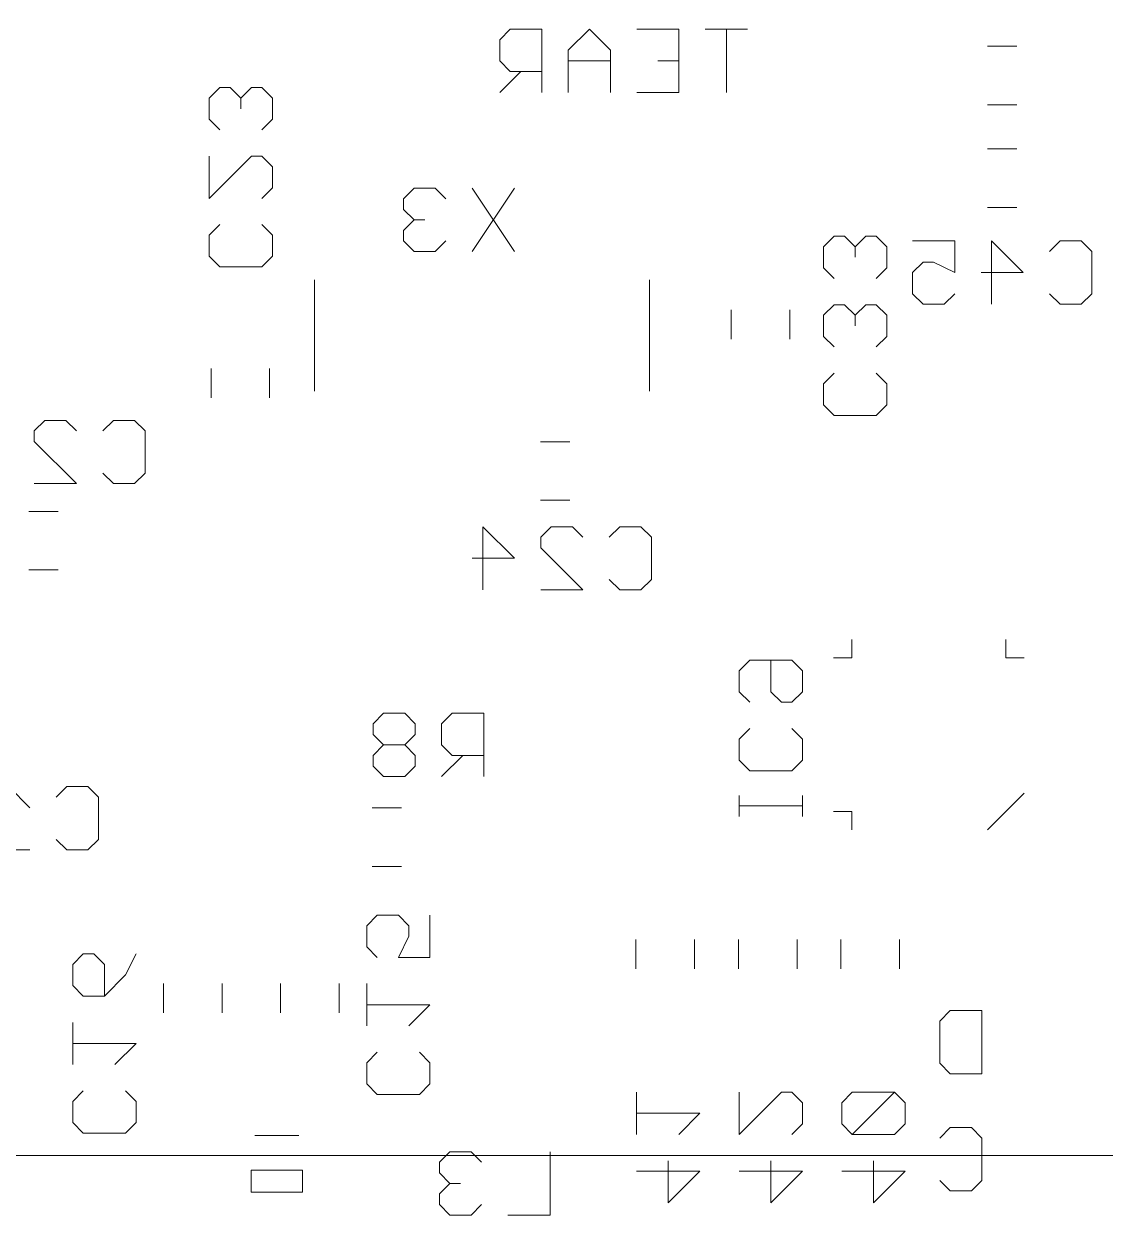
# Model space of a CAD drawing. Header units: millimetres. Extents: x -300 to -177, y 79 to 147.
# Drawn here: x -253.66 to -238.9, y 95.83 to 112.17 of the extents above; entities that cross this region are included whole.
import ezdxf

# ---------------------------------------------------------------- set-up
doc = ezdxf.new("R2010")
doc.units = ezdxf.units.MM
doc.header["$MEASUREMENT"] = 0
doc.layers.add('cut', color=7, linetype='Continuous')
doc.layers.add('reference', color=7, linetype='Continuous')

msp = doc.modelspace()

# ---------------------------------------------------------------- linework, layer by layer
at = {"layer": 'cut', "color": 250, "lineweight": 9}
for points, knots in [([(-197.1254, 145.9896), (-197.1254, 145.9896), (-196.2554, 145.7996), (-196.2554, 145.7996), (-196.2554, 145.7996), (-196.2554, 145.7996), (-195.5054, 145.6396), (-195.5054, 145.6396), (-195.5054, 145.6396), (-195.5054, 145.6396), (-194.3554, 145.3596), (-194.3554, 145.3596), (-194.3554, 145.3596), (-194.3554, 145.3596), (-193.5554, 145.1596), (-193.5554, 145.1596), (-193.5554, 145.1596), (-192.4998, 144.849), (-191.6513, 144.6358), (-190.6654, 144.3496), (-190.6654, 144.3496), (-190.6654, 144.3496), (-189.4954, 143.9796), (-189.4954, 143.9796), (-189.4954, 143.9796), (-189.4954, 143.9796), (-188.5654, 143.6796), (-188.5654, 143.6796), (-188.5654, 143.6796), (-188.5654, 143.6796), (-187.8954, 143.4496), (-187.8954, 143.4496), (-187.8954, 143.4496), (-187.8954, 143.4496), (-187.3354, 143.2596), (-187.3354, 143.2596), (-187.3354, 143.2596), (-186.4341, 142.9285), (-185.1783, 142.4534), (-184.3154, 142.1096), (-184.3154, 142.1096), (-184.3154, 142.1096), (-183.7054, 141.8596), (-183.7054, 141.8596), (-183.7054, 141.8596), (-183.7054, 141.8596), (-182.8354, 141.4896), (-182.8354, 141.4896), (-182.8354, 141.4896), (-182.8354, 141.4896), (-181.8254, 141.0496), (-181.8254, 141.0496), (-181.8254, 141.0496), (-181.8254, 141.0496), (-180.9854, 140.6696), (-180.9854, 140.6696), (-180.9854, 140.6696), (-180.6379, 140.5092), (-178.9287, 139.6762), (-178.9117, 139.6665), (-178.9117, 139.6665), (-177.959, 139.1488), (-177.3314, 138.1622), (-177.3054, 137.0696), (-177.3054, 137.0696), (-177.3054, 137.0696), (-177.3055, 88.4696), (-177.3055, 88.4696), (-177.3055, 88.4696), (-177.3055, 83.499), (-181.3349, 79.4696), (-186.3054, 79.4696), (-186.3054, 79.4696), (-186.3054, 79.4696), (-276.0913, 79.4696), (-276.0913, 79.4696), (-276.0913, 79.4696), (-276.3565, 79.4696), (-276.6108, 79.575), (-276.7984, 79.7625), (-276.7984, 79.7625), (-276.7984, 79.7625), (-276.9125, 79.8767), (-276.9125, 79.8767), (-276.9125, 79.8767), (-277.1001, 80.0642), (-277.3544, 80.1696), (-277.6197, 80.1696), (-277.6197, 80.1696), (-277.6197, 80.1696), (-285.9913, 80.1696), (-285.9913, 80.1696), (-285.9913, 80.1696), (-286.2565, 80.1696), (-286.5108, 80.0642), (-286.6984, 79.8767), (-286.6984, 79.8767), (-286.6984, 79.8767), (-286.8125, 79.7625), (-286.8125, 79.7625), (-286.8125, 79.7625), (-287.0001, 79.575), (-287.2544, 79.4696), (-287.5197, 79.4696), (-287.5197, 79.4696), (-287.5197, 79.4696), (-287.9055, 79.4696), (-287.9055, 79.4696), (-287.9055, 79.4696), (-290.2924, 79.4696), (-292.5816, 80.4178), (-294.2694, 82.1056), (-294.2694, 82.1056), (-295.9572, 83.7935), (-296.9055, 86.0827), (-296.9055, 88.4696), (-296.9055, 88.4696), (-296.9055, 88.4696), (-296.9054, 137.0697), (-296.9054, 137.0697), (-296.9054, 137.0697), (-296.8795, 138.1622), (-296.2519, 139.1554), (-295.2992, 139.6665), (-295.2992, 139.6665), (-294.1017, 140.3089), (-293.8755, 140.3696), (-293.2255, 140.6696), (-293.2255, 140.6696), (-293.2255, 140.6696), (-292.3855, 141.0496), (-292.3855, 141.0496), (-292.3855, 141.0496), (-292.3855, 141.0496), (-291.3755, 141.4896), (-291.3755, 141.4896), (-291.3755, 141.4896), (-291.3755, 141.4896), (-290.5055, 141.8596), (-290.5055, 141.8596), (-290.5055, 141.8596), (-290.5055, 141.8596), (-289.8955, 142.1096), (-289.8955, 142.1096), (-289.8955, 142.1096), (-289.0049, 142.4644), (-287.8148, 142.9145), (-286.8755, 143.2596), (-286.8755, 143.2596), (-286.8755, 143.2596), (-286.3155, 143.4496), (-286.3155, 143.4496), (-286.3155, 143.4496), (-286.3155, 143.4496), (-285.6455, 143.6796), (-285.6455, 143.6796), (-285.6455, 143.6796), (-285.6455, 143.6796), (-284.7155, 143.9796), (-284.7155, 143.9796), (-284.7155, 143.9796), (-284.7155, 143.9796), (-283.5455, 144.3496), (-283.5455, 144.3496), (-283.5455, 144.3496), (-282.5597, 144.6358), (-281.7105, 144.8493), (-280.6555, 145.1596), (-280.6555, 145.1596), (-280.6555, 145.1596), (-279.8555, 145.3596), (-279.8555, 145.3596), (-279.8555, 145.3596), (-279.8555, 145.3596), (-278.7055, 145.6396), (-278.7055, 145.6396), (-278.7055, 145.6396), (-278.7055, 145.6396), (-277.9555, 145.7996), (-277.9555, 145.7996), (-277.9555, 145.7996), (-277.9555, 145.7996), (-277.0855, 145.9896), (-277.0855, 145.9896), (-277.0855, 145.9896), (-276.4395, 146.1317), (-274.7135, 146.4389), (-273.9055, 146.5696), (-273.9055, 146.5696), (-273.9055, 146.5696), (-272.9855, 146.7096), (-272.9855, 146.7096), (-272.9855, 146.7096), (-272.9855, 146.7096), (-272.1055, 146.8396), (-272.1055, 146.8396), (-272.1055, 146.8396), (-272.1055, 146.8396), (-270.9155, 146.9896), (-270.9155, 146.9896), (-270.9155, 146.9896), (-269.7953, 147.1262), (-268.5842, 147.2062), (-267.3855, 147.3296), (-267.3855, 147.3296), (-267.3855, 147.3296), (-266.4855, 147.3896), (-266.4855, 147.3896), (-266.4855, 147.3896), (-266.4855, 147.3896), (-264.9055, 147.4696), (-264.9055, 147.4696), (-264.9055, 147.4696), (-264.9055, 147.4696), (-262.6055, 147.4696), (-262.6055, 147.4696), (-262.6055, 147.4696), (-261.8098, 147.4696), (-261.0467, 147.1535), (-260.4841, 146.5909), (-260.4841, 146.5909), (-259.9215, 146.0283), (-259.6055, 145.2652), (-259.6055, 144.4696), (-259.6055, 144.4696), (-259.6055, 143.9922), (-259.4158, 143.5344), (-259.0782, 143.1968), (-259.0782, 143.1968), (-258.7407, 142.8592), (-258.2828, 142.6696), (-257.8055, 142.6696), (-257.8055, 142.6696), (-257.8055, 142.6696), (-216.4054, 142.6696), (-216.4054, 142.6696), (-216.4054, 142.6696), (-215.4113, 142.6696), (-214.6055, 143.4755), (-214.6054, 144.4696), (-214.6054, 144.4696), (-214.6054, 145.2652), (-214.2894, 146.0283), (-213.7268, 146.5909), (-213.7268, 146.5909), (-213.1642, 147.1535), (-212.4011, 147.4696), (-211.6054, 147.4696), (-211.6054, 147.4696), (-211.6054, 147.4696), (-209.3054, 147.4696), (-209.3054, 147.4696), (-209.3054, 147.4696), (-209.3054, 147.4696), (-207.7254, 147.3896), (-207.7254, 147.3896), (-207.7254, 147.3896), (-207.7254, 147.3896), (-206.8254, 147.3296), (-206.8254, 147.3296), (-206.8254, 147.3296), (-205.6281, 147.2065), (-204.4149, 147.1261), (-203.2954, 146.9896), (-203.2954, 146.9896), (-203.2954, 146.9896), (-202.1054, 146.8396), (-202.1054, 146.8396), (-202.1054, 146.8396), (-202.1054, 146.8396), (-201.2254, 146.7096), (-201.2254, 146.7096), (-201.2254, 146.7096), (-201.2254, 146.7096), (-200.3054, 146.5696), (-200.3054, 146.5696), (-200.3054, 146.5696), (-199.4976, 146.4389), (-197.771, 146.1316), (-197.1254, 145.9896)], [0, 0, 0, 0, 0.0140845, 0.0140845, 0.0140845, 0.0140845, 0.028169, 0.028169, 0.028169, 0.028169, 0.0422535, 0.0422535, 0.0422535, 0.0422535, 0.056338, 0.056338, 0.056338, 0.056338, 0.0704225, 0.0704225, 0.0704225, 0.0704225, 0.084507, 0.084507, 0.084507, 0.084507, 0.0985915, 0.0985915, 0.0985915, 0.0985915, 0.1126761, 0.1126761, 0.1126761, 0.1126761, 0.1267606, 0.1267606, 0.1267606, 0.1267606, 0.1408451, 0.1408451, 0.1408451, 0.1408451, 0.1549296, 0.1549296, 0.1549296, 0.1549296, 0.1690141, 0.1690141, 0.1690141, 0.1690141, 0.1830986, 0.1830986, 0.1830986, 0.1830986, 0.1971831, 0.1971831, 0.1971831, 0.1971831, 0.2112676, 0.2112676, 0.2112676, 0.2112676, 0.2253521, 0.2253521, 0.2253521, 0.2253521, 0.2394366, 0.2394366, 0.2394366, 0.2394366, 0.2535211, 0.2535211, 0.2535211, 0.2535211, 0.2676056, 0.2676056, 0.2676056, 0.2676056, 0.2816901, 0.2816901, 0.2816901, 0.2816901, 0.2957746, 0.2957746, 0.2957746, 0.2957746, 0.3098592, 0.3098592, 0.3098592, 0.3098592, 0.3239437, 0.3239437, 0.3239437, 0.3239437, 0.3380282, 0.3380282, 0.3380282, 0.3380282, 0.3521127, 0.3521127, 0.3521127, 0.3521127, 0.3661972, 0.3661972, 0.3661972, 0.3661972, 0.3802817, 0.3802817, 0.3802817, 0.3802817, 0.3943662, 0.3943662, 0.3943662, 0.3943662, 0.4084507, 0.4084507, 0.4084507, 0.4084507, 0.4225352, 0.4225352, 0.4225352, 0.4225352, 0.4366197, 0.4366197, 0.4366197, 0.4366197, 0.4507042, 0.4507042, 0.4507042, 0.4507042, 0.4647887, 0.4647887, 0.4647887, 0.4647887, 0.4788732, 0.4788732, 0.4788732, 0.4788732, 0.4929577, 0.4929577, 0.4929577, 0.4929577, 0.5070423, 0.5070423, 0.5070423, 0.5070423, 0.5211268, 0.5211268, 0.5211268, 0.5211268, 0.5352113, 0.5352113, 0.5352113, 0.5352113, 0.5492958, 0.5492958, 0.5492958, 0.5492958, 0.5633803, 0.5633803, 0.5633803, 0.5633803, 0.5774648, 0.5774648, 0.5774648, 0.5774648, 0.5915493, 0.5915493, 0.5915493, 0.5915493, 0.6056338, 0.6056338, 0.6056338, 0.6056338, 0.6197183, 0.6197183, 0.6197183, 0.6197183, 0.6338028, 0.6338028, 0.6338028, 0.6338028, 0.6478873, 0.6478873, 0.6478873, 0.6478873, 0.6619718, 0.6619718, 0.6619718, 0.6619718, 0.6760563, 0.6760563, 0.6760563, 0.6760563, 0.6901408, 0.6901408, 0.6901408, 0.6901408, 0.7042254, 0.7042254, 0.7042254, 0.7042254, 0.7183099, 0.7183099, 0.7183099, 0.7183099, 0.7323944, 0.7323944, 0.7323944, 0.7323944, 0.7464789, 0.7464789, 0.7464789, 0.7464789, 0.7605634, 0.7605634, 0.7605634, 0.7605634, 0.7746479, 0.7746479, 0.7746479, 0.7746479, 0.7887324, 0.7887324, 0.7887324, 0.7887324, 0.8028169, 0.8028169, 0.8028169, 0.8028169, 0.8169014, 0.8169014, 0.8169014, 0.8169014, 0.8309859, 0.8309859, 0.8309859, 0.8309859, 0.8450704, 0.8450704, 0.8450704, 0.8450704, 0.8591549, 0.8591549, 0.8591549, 0.8591549, 0.8732394, 0.8732394, 0.8732394, 0.8732394, 0.8873239, 0.8873239, 0.8873239, 0.8873239, 0.9014085, 0.9014085, 0.9014085, 0.9014085, 0.915493, 0.915493, 0.915493, 0.915493, 0.9295775, 0.9295775, 0.9295775, 0.9295775, 0.943662, 0.943662, 0.943662, 0.943662, 0.9577465, 0.9577465, 0.9577465, 0.9577465, 0.971831, 0.971831, 0.971831, 0.971831, 1, 1, 1, 1]), ([(-212.6295, 138.2195), (-212.6295, 138.2195), (-212.2813, 138.2195), (-212.2813, 138.2195), (-212.2813, 138.2195), (-211.9095, 138.2195), (-211.6054, 137.9154), (-211.6054, 137.5436), (-211.6054, 137.5436), (-211.6054, 137.5436), (-211.6054, 129.4883), (-211.6054, 129.4883), (-211.6054, 129.4883), (-211.6054, 129.4583), (-211.6075, 129.4287), (-211.6113, 129.3997), (-211.6113, 129.3997), (-211.6075, 129.3657), (-211.6054, 129.3312), (-211.6054, 129.2963), (-211.6054, 129.2963), (-211.6054, 129.2963), (-211.6054, 97.6427), (-211.6054, 97.6427), (-211.6054, 97.6427), (-211.6054, 97.1349), (-212.0208, 96.7195), (-212.5286, 96.7195), (-212.5286, 96.7195), (-212.5286, 96.7195), (-261.6822, 96.7195), (-261.6822, 96.7195), (-261.6822, 96.7195), (-262.19, 96.7195), (-262.6054, 97.1349), (-262.6054, 97.6427), (-262.6054, 97.6427), (-262.6054, 97.6427), (-262.6054, 129.2963), (-262.6054, 129.2963), (-262.6054, 129.2963), (-262.6054, 129.8041), (-262.19, 130.2195), (-261.6822, 130.2195), (-261.6822, 130.2195), (-261.6822, 130.2195), (-213.3054, 130.2195), (-213.3054, 130.2195), (-213.3054, 130.2195), (-213.3054, 130.2195), (-213.3054, 137.5436), (-213.3054, 137.5436), (-213.3054, 137.5436), (-213.3054, 137.9154), (-213.0013, 138.2195), (-212.6295, 138.2195)], [0, 0, 0, 0, 0.0666667, 0.0666667, 0.0666667, 0.0666667, 0.1333333, 0.1333333, 0.1333333, 0.1333333, 0.2, 0.2, 0.2, 0.2, 0.2666667, 0.2666667, 0.2666667, 0.2666667, 0.3333333, 0.3333333, 0.3333333, 0.3333333, 0.4, 0.4, 0.4, 0.4, 0.4666667, 0.4666667, 0.4666667, 0.4666667, 0.5333333, 0.5333333, 0.5333333, 0.5333333, 0.6, 0.6, 0.6, 0.6, 0.6666667, 0.6666667, 0.6666667, 0.6666667, 0.7333333, 0.7333333, 0.7333333, 0.7333333, 0.8, 0.8, 0.8, 0.8, 0.8666667, 0.8666667, 0.8666667, 0.8666667, 1, 1, 1, 1])]:
    msp.add_open_spline(points, degree=3, knots=knots, dxfattribs=at)
at = {"layer": 'reference', "color": 242, "lineweight": 9}
for points in [[(-247.0204, 112.1021), (-247.0204, 112.1021), (-247.1645, 111.9581), (-247.1645, 111.9581)], [(-246.5883, 112.1021), (-246.5883, 112.1021), (-247.0204, 112.1021), (-247.0204, 112.1021)], [(-246.5883, 111.2378), (-246.5883, 111.2378), (-246.5883, 112.1021), (-246.5883, 112.1021)], [(-245.9409, 112.1021), (-245.9409, 112.1021), (-246.229, 111.814), (-246.229, 111.814)], [(-245.6527, 111.814), (-245.6527, 111.814), (-245.9409, 112.1021), (-245.9409, 112.1021)], [(-245.2934, 112.1021), (-245.2934, 112.1021), (-244.7172, 112.1021), (-244.7172, 112.1021)], [(-244.7172, 112.1021), (-244.7172, 112.1021), (-244.7172, 111.2378), (-244.7172, 111.2378)], [(-243.7817, 112.1021), (-243.7817, 112.1021), (-244.3579, 112.1021), (-244.3579, 112.1021)], [(-244.0698, 111.2378), (-244.0698, 111.2378), (-244.0698, 112.1021), (-244.0698, 112.1021)], [(-247.1645, 111.9581), (-247.1645, 111.9581), (-247.1645, 111.67), (-247.1645, 111.67)], [(-240.5055, 111.8696), (-240.5055, 111.8696), (-240.1055, 111.8696), (-240.1055, 111.8696)], [(-247.1645, 111.67), (-247.1645, 111.67), (-247.0204, 111.5259), (-247.0204, 111.5259)], [(-246.229, 111.814), (-246.229, 111.814), (-246.229, 111.2378), (-246.229, 111.2378)], [(-245.6527, 111.67), (-245.6527, 111.67), (-246.229, 111.67), (-246.229, 111.67)], [(-245.6527, 111.2378), (-245.6527, 111.2378), (-245.6527, 111.814), (-245.6527, 111.814)], [(-244.7172, 111.67), (-244.7172, 111.67), (-245.0053, 111.67), (-245.0053, 111.67)], [(-246.8764, 111.5259), (-246.8764, 111.5259), (-247.1645, 111.2378), (-247.1645, 111.2378)], [(-247.0204, 111.5259), (-247.0204, 111.5259), (-246.5883, 111.5259), (-246.5883, 111.5259)], [(-250.9867, 111.3041), (-250.9867, 111.3041), (-251.1308, 111.16), (-251.1308, 111.16)], [(-250.8427, 111.3041), (-250.8427, 111.3041), (-250.9867, 111.3041), (-250.9867, 111.3041)], [(-250.6986, 111.16), (-250.6986, 111.16), (-250.8427, 111.3041), (-250.8427, 111.3041)], [(-250.5546, 111.3041), (-250.5546, 111.3041), (-250.6986, 111.16), (-250.6986, 111.16)], [(-250.4105, 111.3041), (-250.4105, 111.3041), (-250.5546, 111.3041), (-250.5546, 111.3041)], [(-250.2664, 111.16), (-250.2664, 111.16), (-250.4105, 111.3041), (-250.4105, 111.3041)], [(-244.7172, 111.2378), (-244.7172, 111.2378), (-245.2934, 111.2378), (-245.2934, 111.2378)], [(-251.1308, 111.16), (-251.1308, 111.16), (-251.1308, 110.8719), (-251.1308, 110.8719)], [(-250.6986, 111.16), (-250.6986, 111.16), (-250.6986, 111.0159), (-250.6986, 111.0159)], [(-250.2664, 110.8719), (-250.2664, 110.8719), (-250.2664, 111.16), (-250.2664, 111.16)], [(-240.5055, 111.0696), (-240.5055, 111.0696), (-240.1055, 111.0696), (-240.1055, 111.0696)], [(-251.1308, 110.8719), (-251.1308, 110.8719), (-250.9867, 110.7278), (-250.9867, 110.7278)], [(-250.4105, 110.7278), (-250.4105, 110.7278), (-250.2664, 110.8719), (-250.2664, 110.8719)], [(-251.1308, 110.3685), (-251.1308, 110.3685), (-251.1308, 109.7923), (-251.1308, 109.7923)], [(-251.1308, 109.7923), (-251.1308, 109.7923), (-250.5546, 110.3685), (-250.5546, 110.3685)], [(-250.5546, 110.3685), (-250.5546, 110.3685), (-250.4105, 110.3685), (-250.4105, 110.3685)], [(-250.4105, 110.3685), (-250.4105, 110.3685), (-250.2664, 110.2245), (-250.2664, 110.2245)], [(-240.5055, 110.4696), (-240.5055, 110.4696), (-240.1055, 110.4696), (-240.1055, 110.4696)], [(-250.2664, 110.2245), (-250.2664, 110.2245), (-250.2664, 109.9364), (-250.2664, 109.9364)], [(-250.2664, 109.9364), (-250.2664, 109.9364), (-250.4105, 109.7923), (-250.4105, 109.7923)], [(-248.332, 109.9301), (-248.332, 109.9301), (-248.476, 109.7861), (-248.476, 109.7861)], [(-248.0438, 109.9301), (-248.0438, 109.9301), (-248.332, 109.9301), (-248.332, 109.9301)], [(-247.8998, 109.7861), (-247.8998, 109.7861), (-248.0438, 109.9301), (-248.0438, 109.9301)], [(-246.9643, 109.9301), (-246.9643, 109.9301), (-247.5405, 109.0658), (-247.5405, 109.0658)], [(-247.5405, 109.9301), (-247.5405, 109.9301), (-246.9643, 109.0658), (-246.9643, 109.0658)], [(-248.476, 109.7861), (-248.476, 109.7861), (-248.476, 109.642), (-248.476, 109.642)], [(-248.476, 109.642), (-248.476, 109.642), (-248.332, 109.498), (-248.332, 109.498)], [(-240.5055, 109.6696), (-240.5055, 109.6696), (-240.1055, 109.6696), (-240.1055, 109.6696)], [(-251.1308, 109.289), (-251.1308, 109.289), (-250.9867, 109.433), (-250.9867, 109.433)], [(-250.4105, 109.433), (-250.4105, 109.433), (-250.2664, 109.289), (-250.2664, 109.289)], [(-248.332, 109.498), (-248.332, 109.498), (-248.476, 109.3539), (-248.476, 109.3539)], [(-248.332, 109.498), (-248.332, 109.498), (-248.1879, 109.498), (-248.1879, 109.498)], [(-251.1308, 109.0008), (-251.1308, 109.0008), (-251.1308, 109.289), (-251.1308, 109.289)], [(-250.2664, 109.289), (-250.2664, 109.289), (-250.2664, 109.0008), (-250.2664, 109.0008)], [(-248.476, 109.3539), (-248.476, 109.3539), (-248.476, 109.2099), (-248.476, 109.2099)], [(-248.476, 109.2099), (-248.476, 109.2099), (-248.332, 109.0658), (-248.332, 109.0658)], [(-248.0438, 109.0658), (-248.0438, 109.0658), (-247.8998, 109.2099), (-247.8998, 109.2099)], [(-242.5998, 109.2755), (-242.5998, 109.2755), (-242.7438, 109.1314), (-242.7438, 109.1314)], [(-242.4557, 109.2755), (-242.4557, 109.2755), (-242.5998, 109.2755), (-242.5998, 109.2755)], [(-242.3116, 109.1314), (-242.3116, 109.1314), (-242.4557, 109.2755), (-242.4557, 109.2755)], [(-242.1676, 109.2755), (-242.1676, 109.2755), (-242.3116, 109.1314), (-242.3116, 109.1314)], [(-242.0235, 109.2755), (-242.0235, 109.2755), (-242.1676, 109.2755), (-242.1676, 109.2755)], [(-241.8795, 109.1314), (-241.8795, 109.1314), (-242.0235, 109.2755), (-242.0235, 109.2755)], [(-241.5289, 109.2101), (-241.5289, 109.2101), (-240.9527, 109.2101), (-240.9527, 109.2101)], [(-240.9527, 109.2101), (-240.9527, 109.2101), (-240.9527, 108.778), (-240.9527, 108.778)], [(-240.4494, 108.3458), (-240.4494, 108.3458), (-240.4494, 109.2101), (-240.4494, 109.2101)], [(-240.4494, 109.2101), (-240.4494, 109.2101), (-240.0172, 108.778), (-240.0172, 108.778)], [(-239.6579, 109.0661), (-239.6579, 109.0661), (-239.5139, 109.2101), (-239.5139, 109.2101)], [(-239.5139, 109.2101), (-239.5139, 109.2101), (-239.2257, 109.2101), (-239.2257, 109.2101)], [(-239.2257, 109.2101), (-239.2257, 109.2101), (-239.0817, 109.0661), (-239.0817, 109.0661)], [(-248.332, 109.0658), (-248.332, 109.0658), (-248.0438, 109.0658), (-248.0438, 109.0658)], [(-242.7438, 109.1314), (-242.7438, 109.1314), (-242.7438, 108.8433), (-242.7438, 108.8433)], [(-242.3116, 109.1314), (-242.3116, 109.1314), (-242.3116, 108.9874), (-242.3116, 108.9874)], [(-241.8795, 108.8433), (-241.8795, 108.8433), (-241.8795, 109.1314), (-241.8795, 109.1314)], [(-239.0817, 109.0661), (-239.0817, 109.0661), (-239.0817, 108.4899), (-239.0817, 108.4899)], [(-250.9867, 108.8568), (-250.9867, 108.8568), (-251.1308, 109.0008), (-251.1308, 109.0008)], [(-250.2664, 109.0008), (-250.2664, 109.0008), (-250.4105, 108.8568), (-250.4105, 108.8568)], [(-241.3849, 108.922), (-241.3849, 108.922), (-241.5289, 108.778), (-241.5289, 108.778)], [(-241.2408, 108.922), (-241.2408, 108.922), (-241.3849, 108.922), (-241.3849, 108.922)], [(-240.9527, 108.778), (-240.9527, 108.778), (-241.2408, 108.922), (-241.2408, 108.922)], [(-250.4105, 108.8568), (-250.4105, 108.8568), (-250.9867, 108.8568), (-250.9867, 108.8568)], [(-242.7438, 108.8433), (-242.7438, 108.8433), (-242.5998, 108.6993), (-242.5998, 108.6993)], [(-242.0235, 108.6993), (-242.0235, 108.6993), (-241.8795, 108.8433), (-241.8795, 108.8433)], [(-241.5289, 108.778), (-241.5289, 108.778), (-241.5289, 108.4899), (-241.5289, 108.4899)], [(-240.0172, 108.778), (-240.0172, 108.778), (-240.5934, 108.778), (-240.5934, 108.778)], [(-249.6915, 107.1576), (-249.6915, 107.1576), (-249.6915, 108.6816), (-249.6915, 108.6816)], [(-245.1195, 107.1576), (-245.1195, 107.1576), (-245.1195, 108.6816), (-245.1195, 108.6816)], [(-241.5289, 108.4899), (-241.5289, 108.4899), (-241.3849, 108.3458), (-241.3849, 108.3458)], [(-241.0968, 108.3458), (-241.0968, 108.3458), (-240.9527, 108.4899), (-240.9527, 108.4899)], [(-239.5139, 108.3458), (-239.5139, 108.3458), (-239.6579, 108.4899), (-239.6579, 108.4899)], [(-239.0817, 108.4899), (-239.0817, 108.4899), (-239.2257, 108.3458), (-239.2257, 108.3458)], [(-244.0055, 107.8696), (-244.0055, 107.8696), (-244.0055, 108.2696), (-244.0055, 108.2696)], [(-243.2055, 107.8696), (-243.2055, 107.8696), (-243.2055, 108.2696), (-243.2055, 108.2696)], [(-242.5998, 108.34), (-242.5998, 108.34), (-242.7438, 108.1959), (-242.7438, 108.1959)], [(-242.4557, 108.34), (-242.4557, 108.34), (-242.5998, 108.34), (-242.5998, 108.34)], [(-242.3116, 108.1959), (-242.3116, 108.1959), (-242.4557, 108.34), (-242.4557, 108.34)], [(-242.1676, 108.34), (-242.1676, 108.34), (-242.3116, 108.1959), (-242.3116, 108.1959)], [(-242.0235, 108.34), (-242.0235, 108.34), (-242.1676, 108.34), (-242.1676, 108.34)], [(-241.8795, 108.1959), (-241.8795, 108.1959), (-242.0235, 108.34), (-242.0235, 108.34)], [(-241.3849, 108.3458), (-241.3849, 108.3458), (-241.0968, 108.3458), (-241.0968, 108.3458)], [(-239.2257, 108.3458), (-239.2257, 108.3458), (-239.5139, 108.3458), (-239.5139, 108.3458)], [(-242.7438, 108.1959), (-242.7438, 108.1959), (-242.7438, 107.9078), (-242.7438, 107.9078)], [(-242.3116, 108.1959), (-242.3116, 108.1959), (-242.3116, 108.0519), (-242.3116, 108.0519)], [(-241.8795, 107.9078), (-241.8795, 107.9078), (-241.8795, 108.1959), (-241.8795, 108.1959)], [(-242.7438, 107.9078), (-242.7438, 107.9078), (-242.5998, 107.7638), (-242.5998, 107.7638)], [(-242.0235, 107.7638), (-242.0235, 107.7638), (-241.8795, 107.9078), (-241.8795, 107.9078)], [(-251.1055, 107.0696), (-251.1055, 107.0696), (-251.1055, 107.4696), (-251.1055, 107.4696)], [(-250.3055, 107.0696), (-250.3055, 107.0696), (-250.3055, 107.4696), (-250.3055, 107.4696)], [(-242.7438, 107.2604), (-242.7438, 107.2604), (-242.5998, 107.4045), (-242.5998, 107.4045)], [(-242.0235, 107.4045), (-242.0235, 107.4045), (-241.8795, 107.2604), (-241.8795, 107.2604)], [(-242.7438, 106.9723), (-242.7438, 106.9723), (-242.7438, 107.2604), (-242.7438, 107.2604)], [(-241.8795, 107.2604), (-241.8795, 107.2604), (-241.8795, 106.9723), (-241.8795, 106.9723)], [(-242.5998, 106.8282), (-242.5998, 106.8282), (-242.7438, 106.9723), (-242.7438, 106.9723)], [(-241.8795, 106.9723), (-241.8795, 106.9723), (-242.0235, 106.8282), (-242.0235, 106.8282)], [(-253.5184, 106.6166), (-253.5184, 106.6166), (-253.3744, 106.7606), (-253.3744, 106.7606)], [(-253.3744, 106.7606), (-253.3744, 106.7606), (-253.0863, 106.7606), (-253.0863, 106.7606)], [(-253.0863, 106.7606), (-253.0863, 106.7606), (-252.9422, 106.6166), (-252.9422, 106.6166)], [(-252.5829, 106.6166), (-252.5829, 106.6166), (-252.4389, 106.7606), (-252.4389, 106.7606)], [(-252.4389, 106.7606), (-252.4389, 106.7606), (-252.1508, 106.7606), (-252.1508, 106.7606)], [(-252.1508, 106.7606), (-252.1508, 106.7606), (-252.0067, 106.6166), (-252.0067, 106.6166)], [(-242.0235, 106.8282), (-242.0235, 106.8282), (-242.5998, 106.8282), (-242.5998, 106.8282)], [(-253.5184, 106.4725), (-253.5184, 106.4725), (-253.5184, 106.6166), (-253.5184, 106.6166)], [(-252.0067, 106.6166), (-252.0067, 106.6166), (-252.0067, 106.0404), (-252.0067, 106.0404)], [(-252.9422, 105.8963), (-252.9422, 105.8963), (-253.5184, 106.4725), (-253.5184, 106.4725)], [(-246.2055, 106.4696), (-246.2055, 106.4696), (-246.6055, 106.4696), (-246.6055, 106.4696)], [(-252.4389, 105.8963), (-252.4389, 105.8963), (-252.5829, 106.0404), (-252.5829, 106.0404)], [(-252.0067, 106.0404), (-252.0067, 106.0404), (-252.1508, 105.8963), (-252.1508, 105.8963)], [(-253.5184, 105.8963), (-253.5184, 105.8963), (-252.9422, 105.8963), (-252.9422, 105.8963)], [(-252.1508, 105.8963), (-252.1508, 105.8963), (-252.4389, 105.8963), (-252.4389, 105.8963)], [(-246.2055, 105.6696), (-246.2055, 105.6696), (-246.6055, 105.6696), (-246.6055, 105.6696)], [(-253.5915, 105.5176), (-253.5915, 105.5176), (-253.1915, 105.5176), (-253.1915, 105.5176)], [(-247.3959, 104.4443), (-247.3959, 104.4443), (-247.3959, 105.3086), (-247.3959, 105.3086)], [(-247.3959, 105.3086), (-247.3959, 105.3086), (-246.9637, 104.8765), (-246.9637, 104.8765)], [(-246.6044, 105.1646), (-246.6044, 105.1646), (-246.4604, 105.3086), (-246.4604, 105.3086)], [(-246.4604, 105.3086), (-246.4604, 105.3086), (-246.1723, 105.3086), (-246.1723, 105.3086)], [(-246.1723, 105.3086), (-246.1723, 105.3086), (-246.0282, 105.1646), (-246.0282, 105.1646)], [(-245.6689, 105.1646), (-245.6689, 105.1646), (-245.5249, 105.3086), (-245.5249, 105.3086)], [(-245.5249, 105.3086), (-245.5249, 105.3086), (-245.2368, 105.3086), (-245.2368, 105.3086)], [(-245.2368, 105.3086), (-245.2368, 105.3086), (-245.0927, 105.1646), (-245.0927, 105.1646)], [(-246.6044, 105.0205), (-246.6044, 105.0205), (-246.6044, 105.1646), (-246.6044, 105.1646)], [(-245.0927, 105.1646), (-245.0927, 105.1646), (-245.0927, 104.5884), (-245.0927, 104.5884)], [(-246.0282, 104.4443), (-246.0282, 104.4443), (-246.6044, 105.0205), (-246.6044, 105.0205)], [(-246.9637, 104.8765), (-246.9637, 104.8765), (-247.54, 104.8765), (-247.54, 104.8765)], [(-253.5915, 104.7176), (-253.5915, 104.7176), (-253.1915, 104.7176), (-253.1915, 104.7176)], [(-245.5249, 104.4443), (-245.5249, 104.4443), (-245.6689, 104.5884), (-245.6689, 104.5884)], [(-245.0927, 104.5884), (-245.0927, 104.5884), (-245.2368, 104.4443), (-245.2368, 104.4443)], [(-246.6044, 104.4443), (-246.6044, 104.4443), (-246.0282, 104.4443), (-246.0282, 104.4443)], [(-245.2368, 104.4443), (-245.2368, 104.4443), (-245.5249, 104.4443), (-245.5249, 104.4443)], [(-242.3555, 103.7696), (-242.3555, 103.7696), (-242.3555, 103.5196), (-242.3555, 103.5196)], [(-240.2555, 103.7696), (-240.2555, 103.7696), (-240.2555, 103.5196), (-240.2555, 103.5196)], [(-243.8953, 103.3424), (-243.8953, 103.3424), (-243.7512, 103.4865), (-243.7512, 103.4865)], [(-243.7512, 103.4865), (-243.7512, 103.4865), (-243.175, 103.4865), (-243.175, 103.4865)], [(-243.4631, 103.0543), (-243.4631, 103.0543), (-243.4631, 103.4865), (-243.4631, 103.4865)], [(-243.175, 103.4865), (-243.175, 103.4865), (-243.031, 103.3424), (-243.031, 103.3424)], [(-242.3555, 103.5196), (-242.3555, 103.5196), (-242.6055, 103.5196), (-242.6055, 103.5196)], [(-240.2555, 103.5196), (-240.2555, 103.5196), (-240.0055, 103.5196), (-240.0055, 103.5196)], [(-243.8953, 103.0543), (-243.8953, 103.0543), (-243.8953, 103.3424), (-243.8953, 103.3424)], [(-243.031, 103.3424), (-243.031, 103.3424), (-243.031, 103.0543), (-243.031, 103.0543)], [(-243.7512, 102.9103), (-243.7512, 102.9103), (-243.8953, 103.0543), (-243.8953, 103.0543)], [(-243.3191, 102.9103), (-243.3191, 102.9103), (-243.4631, 103.0543), (-243.4631, 103.0543)], [(-243.031, 103.0543), (-243.031, 103.0543), (-243.175, 102.9103), (-243.175, 102.9103)], [(-243.175, 102.9103), (-243.175, 102.9103), (-243.3191, 102.9103), (-243.3191, 102.9103)], [(-248.7494, 102.7601), (-248.7494, 102.7601), (-248.8934, 102.6161), (-248.8934, 102.6161)], [(-248.4613, 102.7601), (-248.4613, 102.7601), (-248.7494, 102.7601), (-248.7494, 102.7601)], [(-248.3172, 102.6161), (-248.3172, 102.6161), (-248.4613, 102.7601), (-248.4613, 102.7601)], [(-247.8139, 102.7601), (-247.8139, 102.7601), (-247.9579, 102.6161), (-247.9579, 102.6161)], [(-247.3817, 102.7601), (-247.3817, 102.7601), (-247.8139, 102.7601), (-247.8139, 102.7601)], [(-247.3817, 101.8958), (-247.3817, 101.8958), (-247.3817, 102.7601), (-247.3817, 102.7601)], [(-248.8934, 102.6161), (-248.8934, 102.6161), (-248.8934, 102.472), (-248.8934, 102.472)], [(-248.3172, 102.472), (-248.3172, 102.472), (-248.3172, 102.6161), (-248.3172, 102.6161)], [(-247.9579, 102.6161), (-247.9579, 102.6161), (-247.9579, 102.328), (-247.9579, 102.328)], [(-243.8953, 102.4069), (-243.8953, 102.4069), (-243.7512, 102.551), (-243.7512, 102.551)], [(-243.175, 102.551), (-243.175, 102.551), (-243.031, 102.4069), (-243.031, 102.4069)], [(-248.8934, 102.472), (-248.8934, 102.472), (-248.7494, 102.328), (-248.7494, 102.328)], [(-248.4613, 102.328), (-248.4613, 102.328), (-248.3172, 102.472), (-248.3172, 102.472)], [(-243.8953, 102.1188), (-243.8953, 102.1188), (-243.8953, 102.4069), (-243.8953, 102.4069)], [(-243.031, 102.4069), (-243.031, 102.4069), (-243.031, 102.1188), (-243.031, 102.1188)], [(-248.7494, 102.328), (-248.7494, 102.328), (-248.8934, 102.1839), (-248.8934, 102.1839)], [(-248.8934, 102.1839), (-248.8934, 102.1839), (-248.8934, 102.0399), (-248.8934, 102.0399)], [(-248.4613, 102.328), (-248.4613, 102.328), (-248.7494, 102.328), (-248.7494, 102.328)], [(-248.3172, 102.1839), (-248.3172, 102.1839), (-248.4613, 102.328), (-248.4613, 102.328)], [(-248.3172, 102.0399), (-248.3172, 102.0399), (-248.3172, 102.1839), (-248.3172, 102.1839)], [(-247.9579, 102.328), (-247.9579, 102.328), (-247.8139, 102.1839), (-247.8139, 102.1839)], [(-247.6698, 102.1839), (-247.6698, 102.1839), (-247.9579, 101.8958), (-247.9579, 101.8958)], [(-247.8139, 102.1839), (-247.8139, 102.1839), (-247.3817, 102.1839), (-247.3817, 102.1839)], [(-248.8934, 102.0399), (-248.8934, 102.0399), (-248.7494, 101.8958), (-248.7494, 101.8958)], [(-248.4613, 101.8958), (-248.4613, 101.8958), (-248.3172, 102.0399), (-248.3172, 102.0399)], [(-243.7512, 101.9748), (-243.7512, 101.9748), (-243.8953, 102.1188), (-243.8953, 102.1188)], [(-243.031, 102.1188), (-243.031, 102.1188), (-243.175, 101.9748), (-243.175, 101.9748)], [(-248.7494, 101.8958), (-248.7494, 101.8958), (-248.4613, 101.8958), (-248.4613, 101.8958)], [(-243.175, 101.9748), (-243.175, 101.9748), (-243.7512, 101.9748), (-243.7512, 101.9748)], [(-253.5782, 101.4705), (-253.5782, 101.4705), (-253.8663, 101.7586), (-253.8663, 101.7586)], [(-253.2189, 101.6146), (-253.2189, 101.6146), (-253.0749, 101.7586), (-253.0749, 101.7586)], [(-253.0749, 101.7586), (-253.0749, 101.7586), (-252.7868, 101.7586), (-252.7868, 101.7586)], [(-252.7868, 101.7586), (-252.7868, 101.7586), (-252.6427, 101.6146), (-252.6427, 101.6146)], [(-252.6427, 101.6146), (-252.6427, 101.6146), (-252.6427, 101.0384), (-252.6427, 101.0384)], [(-243.8953, 101.3511), (-243.8953, 101.3511), (-243.8953, 101.6392), (-243.8953, 101.6392)], [(-243.031, 101.3511), (-243.031, 101.3511), (-243.031, 101.6392), (-243.031, 101.6392)], [(-240.5055, 101.1696), (-240.5055, 101.1696), (-240.0055, 101.6696), (-240.0055, 101.6696)], [(-248.9055, 101.4696), (-248.9055, 101.4696), (-248.5055, 101.4696), (-248.5055, 101.4696)], [(-243.8953, 101.4951), (-243.8953, 101.4951), (-243.031, 101.4951), (-243.031, 101.4951)], [(-242.3555, 101.4196), (-242.3555, 101.4196), (-242.6055, 101.4196), (-242.6055, 101.4196)], [(-242.3555, 101.1696), (-242.3555, 101.1696), (-242.3555, 101.4196), (-242.3555, 101.4196)], [(-253.0749, 100.8943), (-253.0749, 100.8943), (-253.2189, 101.0384), (-253.2189, 101.0384)], [(-252.6427, 101.0384), (-252.6427, 101.0384), (-252.7868, 100.8943), (-252.7868, 100.8943)], [(-253.5782, 100.8943), (-253.5782, 100.8943), (-254.1544, 100.8943), (-254.1544, 100.8943)], [(-252.7868, 100.8943), (-252.7868, 100.8943), (-253.0749, 100.8943), (-253.0749, 100.8943)], [(-248.9055, 100.6696), (-248.9055, 100.6696), (-248.5055, 100.6696), (-248.5055, 100.6696)], [(-248.8366, 100.004), (-248.8366, 100.004), (-248.9808, 99.86), (-248.9808, 99.86)], [(-248.5485, 100.004), (-248.5485, 100.004), (-248.8366, 100.004), (-248.8366, 100.004)], [(-248.4046, 99.86), (-248.4046, 99.86), (-248.5485, 100.004), (-248.5485, 100.004)], [(-248.1165, 100.004), (-248.1165, 100.004), (-248.1165, 99.4278), (-248.1165, 99.4278)], [(-248.9808, 99.86), (-248.9808, 99.86), (-248.9808, 99.5719), (-248.9808, 99.5719)], [(-248.4046, 99.7159), (-248.4046, 99.7159), (-248.4046, 99.86), (-248.4046, 99.86)], [(-248.9808, 99.5719), (-248.9808, 99.5719), (-248.8366, 99.4278), (-248.8366, 99.4278)], [(-248.5485, 99.4278), (-248.5485, 99.4278), (-248.4046, 99.7159), (-248.4046, 99.7159)], [(-245.3055, 99.6696), (-245.3055, 99.6696), (-245.3055, 99.2696), (-245.3055, 99.2696)], [(-244.5055, 99.6696), (-244.5055, 99.6696), (-244.5055, 99.2696), (-244.5055, 99.2696)], [(-243.9055, 99.6696), (-243.9055, 99.6696), (-243.9055, 99.2696), (-243.9055, 99.2696)], [(-243.1055, 99.6696), (-243.1055, 99.6696), (-243.1055, 99.2696), (-243.1055, 99.2696)], [(-242.5055, 99.6696), (-242.5055, 99.6696), (-242.5055, 99.2696), (-242.5055, 99.2696)], [(-241.7055, 99.6696), (-241.7055, 99.6696), (-241.7055, 99.2696), (-241.7055, 99.2696)], [(-252.9937, 99.3315), (-252.9937, 99.3315), (-252.8497, 99.4755), (-252.8497, 99.4755)], [(-252.8497, 99.4755), (-252.8497, 99.4755), (-252.7056, 99.4755), (-252.7056, 99.4755)], [(-252.7056, 99.4755), (-252.7056, 99.4755), (-252.5616, 99.3315), (-252.5616, 99.3315)], [(-252.1294, 99.4755), (-252.1294, 99.4755), (-252.2735, 99.1874), (-252.2735, 99.1874)], [(-248.1165, 99.4278), (-248.1165, 99.4278), (-248.5485, 99.4278), (-248.5485, 99.4278)], [(-252.9937, 99.0434), (-252.9937, 99.0434), (-252.9937, 99.3315), (-252.9937, 99.3315)], [(-252.5616, 99.3315), (-252.5616, 99.3315), (-252.5616, 98.8993), (-252.5616, 98.8993)], [(-252.2735, 99.1874), (-252.2735, 99.1874), (-252.5616, 98.8993), (-252.5616, 98.8993)], [(-251.7555, 99.0696), (-251.7555, 99.0696), (-251.7555, 98.6696), (-251.7555, 98.6696)], [(-250.9555, 99.0696), (-250.9555, 99.0696), (-250.9555, 98.6696), (-250.9555, 98.6696)], [(-250.1555, 99.0696), (-250.1555, 99.0696), (-250.1555, 98.6696), (-250.1555, 98.6696)], [(-249.3555, 99.0696), (-249.3555, 99.0696), (-249.3555, 98.6696), (-249.3555, 98.6696)], [(-248.9808, 98.4923), (-248.9808, 98.4923), (-248.9808, 99.0685), (-248.9808, 99.0685)], [(-252.8497, 98.8993), (-252.8497, 98.8993), (-252.9937, 99.0434), (-252.9937, 99.0434)], [(-252.5616, 98.8993), (-252.5616, 98.8993), (-252.8497, 98.8993), (-252.8497, 98.8993)], [(-248.1165, 98.7804), (-248.1165, 98.7804), (-248.9808, 98.7804), (-248.9808, 98.7804)], [(-248.4046, 98.4923), (-248.4046, 98.4923), (-248.1165, 98.7804), (-248.1165, 98.7804)], [(-241.1579, 98.5581), (-241.1579, 98.5581), (-241.0139, 98.7021), (-241.0139, 98.7021)], [(-241.0139, 98.7021), (-241.0139, 98.7021), (-240.5817, 98.7021), (-240.5817, 98.7021)], [(-240.5817, 98.7021), (-240.5817, 98.7021), (-240.5817, 97.8378), (-240.5817, 97.8378)], [(-252.9937, 97.9638), (-252.9937, 97.9638), (-252.9937, 98.54), (-252.9937, 98.54)], [(-241.1579, 97.9819), (-241.1579, 97.9819), (-241.1579, 98.5581), (-241.1579, 98.5581)], [(-252.1294, 98.2519), (-252.1294, 98.2519), (-252.9937, 98.2519), (-252.9937, 98.2519)], [(-252.4175, 97.9638), (-252.4175, 97.9638), (-252.1294, 98.2519), (-252.1294, 98.2519)], [(-248.9808, 97.989), (-248.9808, 97.989), (-248.8366, 98.133), (-248.8366, 98.133)], [(-248.2604, 98.133), (-248.2604, 98.133), (-248.1165, 97.989), (-248.1165, 97.989)], [(-248.9808, 97.7008), (-248.9808, 97.7008), (-248.9808, 97.989), (-248.9808, 97.989)], [(-248.1165, 97.989), (-248.1165, 97.989), (-248.1165, 97.7008), (-248.1165, 97.7008)], [(-241.0139, 97.8378), (-241.0139, 97.8378), (-241.1579, 97.9819), (-241.1579, 97.9819)], [(-240.5817, 97.8378), (-240.5817, 97.8378), (-241.0139, 97.8378), (-241.0139, 97.8378)], [(-252.9937, 97.4604), (-252.9937, 97.4604), (-252.8497, 97.6045), (-252.8497, 97.6045)], [(-252.2735, 97.6045), (-252.2735, 97.6045), (-252.1294, 97.4604), (-252.1294, 97.4604)], [(-248.8366, 97.5568), (-248.8366, 97.5568), (-248.9808, 97.7008), (-248.9808, 97.7008)], [(-248.1165, 97.7008), (-248.1165, 97.7008), (-248.2604, 97.5568), (-248.2604, 97.5568)], [(-252.9937, 97.1723), (-252.9937, 97.1723), (-252.9937, 97.4604), (-252.9937, 97.4604)], [(-252.1294, 97.4604), (-252.1294, 97.4604), (-252.1294, 97.1723), (-252.1294, 97.1723)], [(-248.2604, 97.5568), (-248.2604, 97.5568), (-248.8366, 97.5568), (-248.8366, 97.5568)], [(-245.2953, 97.0103), (-245.2953, 97.0103), (-245.2953, 97.5865), (-245.2953, 97.5865)], [(-243.8953, 97.5865), (-243.8953, 97.5865), (-243.8953, 97.0103), (-243.8953, 97.0103)], [(-243.8953, 97.0103), (-243.8953, 97.0103), (-243.3191, 97.5865), (-243.3191, 97.5865)], [(-243.3191, 97.5865), (-243.3191, 97.5865), (-243.175, 97.5865), (-243.175, 97.5865)], [(-243.175, 97.5865), (-243.175, 97.5865), (-243.031, 97.4424), (-243.031, 97.4424)], [(-243.031, 97.4424), (-243.031, 97.4424), (-243.031, 97.1543), (-243.031, 97.1543)], [(-242.3512, 97.5865), (-242.3512, 97.5865), (-242.4953, 97.4424), (-242.4953, 97.4424)], [(-242.4953, 97.4424), (-242.4953, 97.4424), (-242.4953, 97.1543), (-242.4953, 97.1543)], [(-241.775, 97.5865), (-241.775, 97.5865), (-242.3512, 97.5865), (-242.3512, 97.5865)], [(-242.3512, 97.0103), (-242.3512, 97.0103), (-241.775, 97.5865), (-241.775, 97.5865)], [(-241.631, 97.4424), (-241.631, 97.4424), (-241.775, 97.5865), (-241.775, 97.5865)], [(-241.631, 97.1543), (-241.631, 97.1543), (-241.631, 97.4424), (-241.631, 97.4424)], [(-244.431, 97.2984), (-244.431, 97.2984), (-245.2953, 97.2984), (-245.2953, 97.2984)], [(-244.7191, 97.0103), (-244.7191, 97.0103), (-244.431, 97.2984), (-244.431, 97.2984)], [(-252.8497, 97.0283), (-252.8497, 97.0283), (-252.9937, 97.1723), (-252.9937, 97.1723)], [(-252.1294, 97.1723), (-252.1294, 97.1723), (-252.2735, 97.0283), (-252.2735, 97.0283)], [(-243.031, 97.1543), (-243.031, 97.1543), (-243.175, 97.0103), (-243.175, 97.0103)], [(-242.4953, 97.1543), (-242.4953, 97.1543), (-242.3512, 97.0103), (-242.3512, 97.0103)], [(-241.775, 97.0103), (-241.775, 97.0103), (-241.631, 97.1543), (-241.631, 97.1543)], [(-252.2735, 97.0283), (-252.2735, 97.0283), (-252.8497, 97.0283), (-252.8497, 97.0283)], [(-249.9055, 96.9946), (-249.9055, 96.9946), (-250.5055, 96.9946), (-250.5055, 96.9946)], [(-242.3512, 97.0103), (-242.3512, 97.0103), (-241.775, 97.0103), (-241.775, 97.0103)], [(-241.1579, 96.9581), (-241.1579, 96.9581), (-241.0139, 97.1021), (-241.0139, 97.1021)], [(-241.0139, 97.1021), (-241.0139, 97.1021), (-240.7258, 97.1021), (-240.7258, 97.1021)], [(-240.7258, 97.1021), (-240.7258, 97.1021), (-240.5817, 96.9581), (-240.5817, 96.9581)], [(-240.5817, 96.9581), (-240.5817, 96.9581), (-240.5817, 96.3819), (-240.5817, 96.3819)], [(-247.8443, 96.7726), (-247.8443, 96.7726), (-247.9884, 96.6286), (-247.9884, 96.6286)], [(-247.9884, 96.6286), (-247.9884, 96.6286), (-247.9884, 96.4845), (-247.9884, 96.4845)], [(-247.5562, 96.7726), (-247.5562, 96.7726), (-247.8443, 96.7726), (-247.8443, 96.7726)], [(-247.4122, 96.6286), (-247.4122, 96.6286), (-247.5562, 96.7726), (-247.5562, 96.7726)], [(-246.4767, 96.7726), (-246.4767, 96.7726), (-246.4767, 95.9083), (-246.4767, 95.9083)], [(-244.8631, 96.0748), (-244.8631, 96.0748), (-244.8631, 96.651), (-244.8631, 96.651)], [(-243.4631, 96.0748), (-243.4631, 96.0748), (-243.4631, 96.651), (-243.4631, 96.651)], [(-242.0631, 96.0748), (-242.0631, 96.0748), (-242.0631, 96.651), (-242.0631, 96.651)], [(-247.9884, 96.4845), (-247.9884, 96.4845), (-247.8443, 96.3405), (-247.8443, 96.3405)], [(-245.2953, 96.5069), (-245.2953, 96.5069), (-244.431, 96.5069), (-244.431, 96.5069)], [(-244.431, 96.5069), (-244.431, 96.5069), (-244.8631, 96.0748), (-244.8631, 96.0748)], [(-243.8953, 96.5069), (-243.8953, 96.5069), (-243.031, 96.5069), (-243.031, 96.5069)], [(-243.031, 96.5069), (-243.031, 96.5069), (-243.4631, 96.0748), (-243.4631, 96.0748)], [(-242.4953, 96.5069), (-242.4953, 96.5069), (-241.631, 96.5069), (-241.631, 96.5069)], [(-241.631, 96.5069), (-241.631, 96.5069), (-242.0631, 96.0748), (-242.0631, 96.0748)], [(-247.8443, 96.3405), (-247.8443, 96.3405), (-247.9884, 96.1964), (-247.9884, 96.1964)], [(-247.8443, 96.3405), (-247.8443, 96.3405), (-247.7003, 96.3405), (-247.7003, 96.3405)], [(-241.0139, 96.2378), (-241.0139, 96.2378), (-241.1579, 96.3819), (-241.1579, 96.3819)], [(-240.5817, 96.3819), (-240.5817, 96.3819), (-240.7258, 96.2378), (-240.7258, 96.2378)], [(-247.9884, 96.1964), (-247.9884, 96.1964), (-247.9884, 96.0524), (-247.9884, 96.0524)], [(-240.7258, 96.2378), (-240.7258, 96.2378), (-241.0139, 96.2378), (-241.0139, 96.2378)], [(-247.9884, 96.0524), (-247.9884, 96.0524), (-247.8443, 95.9083), (-247.8443, 95.9083)], [(-247.5562, 95.9083), (-247.5562, 95.9083), (-247.4122, 96.0524), (-247.4122, 96.0524)], [(-247.8443, 95.9083), (-247.8443, 95.9083), (-247.5562, 95.9083), (-247.5562, 95.9083)], [(-246.4767, 95.9083), (-246.4767, 95.9083), (-247.0529, 95.9083), (-247.0529, 95.9083)]]:
    msp.add_open_spline(points, degree=3, dxfattribs=at)
for points in [[(-226.0054, 103.4298), (-225.4864, 103.4298), (-225.0657, 103.8506), (-225.0657, 104.3696), (-225.0657, 104.3696), (-225.0656, 104.8886), (-225.4864, 105.3094), (-226.0054, 105.3094), (-226.0054, 105.3094), (-226.5245, 105.3094), (-226.9452, 104.8886), (-226.9452, 104.3696), (-226.9452, 104.3696), (-226.9453, 103.8506), (-226.5245, 103.4298), (-226.0055, 103.4298), (-210.4355, 103.4298), (-257.1454, 103.4298), (-226.0054, 103.4298)], [(-226.0054, 103.4298), (-225.4864, 103.4298), (-225.0657, 103.8506), (-225.0657, 104.3696), (-225.0657, 104.3696), (-225.0656, 104.8886), (-225.4864, 105.3094), (-226.0054, 105.3094), (-226.0054, 105.3094), (-226.5245, 105.3094), (-226.9452, 104.8886), (-226.9452, 104.3696), (-226.9452, 104.3696), (-226.9453, 103.8506), (-226.5245, 103.4298), (-226.0055, 103.4298), (-210.4355, 103.4298), (-257.1454, 103.4298), (-226.0054, 103.4298)], [(-223.4654, 103.4298), (-222.9464, 103.4298), (-222.5257, 103.8506), (-222.5257, 104.3696), (-222.5257, 104.3696), (-222.5256, 104.8886), (-222.9464, 105.3094), (-223.4654, 105.3094), (-223.4654, 105.3094), (-223.9845, 105.3094), (-224.4052, 104.8886), (-224.4052, 104.3696), (-224.4052, 104.3696), (-224.4053, 103.8506), (-223.9845, 103.4298), (-223.4655, 103.4298), (-207.8955, 103.4298), (-254.6054, 103.4298), (-223.4654, 103.4298)], [(-223.4654, 103.4298), (-222.9464, 103.4298), (-222.5257, 103.8506), (-222.5257, 104.3696), (-222.5257, 104.3696), (-222.5256, 104.8886), (-222.9464, 105.3094), (-223.4654, 105.3094), (-223.4654, 105.3094), (-223.9845, 105.3094), (-224.4052, 104.8886), (-224.4052, 104.3696), (-224.4052, 104.3696), (-224.4053, 103.8506), (-223.9845, 103.4298), (-223.4655, 103.4298), (-207.8955, 103.4298), (-254.6054, 103.4298), (-223.4654, 103.4298)], [(-220.9254, 103.4298), (-220.4064, 103.4298), (-219.9857, 103.8506), (-219.9857, 104.3696), (-219.9857, 104.3696), (-219.9856, 104.8886), (-220.4064, 105.3094), (-220.9254, 105.3094), (-220.9254, 105.3094), (-221.4445, 105.3094), (-221.8652, 104.8886), (-221.8652, 104.3696), (-221.8652, 104.3696), (-221.8653, 103.8506), (-221.4445, 103.4298), (-220.9255, 103.4298), (-205.3555, 103.4298), (-252.0654, 103.4298), (-220.9254, 103.4298)], [(-220.9254, 103.4298), (-220.4064, 103.4298), (-219.9857, 103.8506), (-219.9857, 104.3696), (-219.9857, 104.3696), (-219.9856, 104.8886), (-220.4064, 105.3094), (-220.9254, 105.3094), (-220.9254, 105.3094), (-221.4445, 105.3094), (-221.8652, 104.8886), (-221.8652, 104.3696), (-221.8652, 104.3696), (-221.8653, 103.8506), (-221.4445, 103.4298), (-220.9255, 103.4298), (-205.3555, 103.4298), (-252.0654, 103.4298), (-220.9254, 103.4298)]]:
    msp.add_open_spline(points, degree=3, knots=[0, 0, 0, 0, 0.2, 0.2, 0.2, 0.2, 0.4, 0.4, 0.4, 0.4, 0.6, 0.6, 0.6, 0.6, 1, 1, 1, 1.0001, 1.0001, 1.0001, 1.0001], dxfattribs=at)
at = {"layer": 'reference', "lineweight": 9}
msp.add_open_spline([(-249.8555, 96.5196), (-249.8555, 96.5196), (-249.8555, 96.2196), (-249.8555, 96.2196), (-249.8555, 96.2196), (-249.8555, 96.2196), (-250.5555, 96.2196), (-250.5555, 96.2196), (-250.5555, 96.2196), (-250.5555, 96.2196), (-250.5555, 96.5196), (-250.5555, 96.5196), (-250.5555, 96.5196), (-250.5555, 96.5196), (-249.8555, 96.5196), (-249.8555, 96.5196)], degree=3, knots=[0, 0, 0, 0, 0.2, 0.2, 0.2, 0.2, 0.4, 0.4, 0.4, 0.4, 0.6, 0.6, 0.6, 0.6, 1, 1, 1, 1], dxfattribs=at)

doc.saveas('drawing.dxf')
